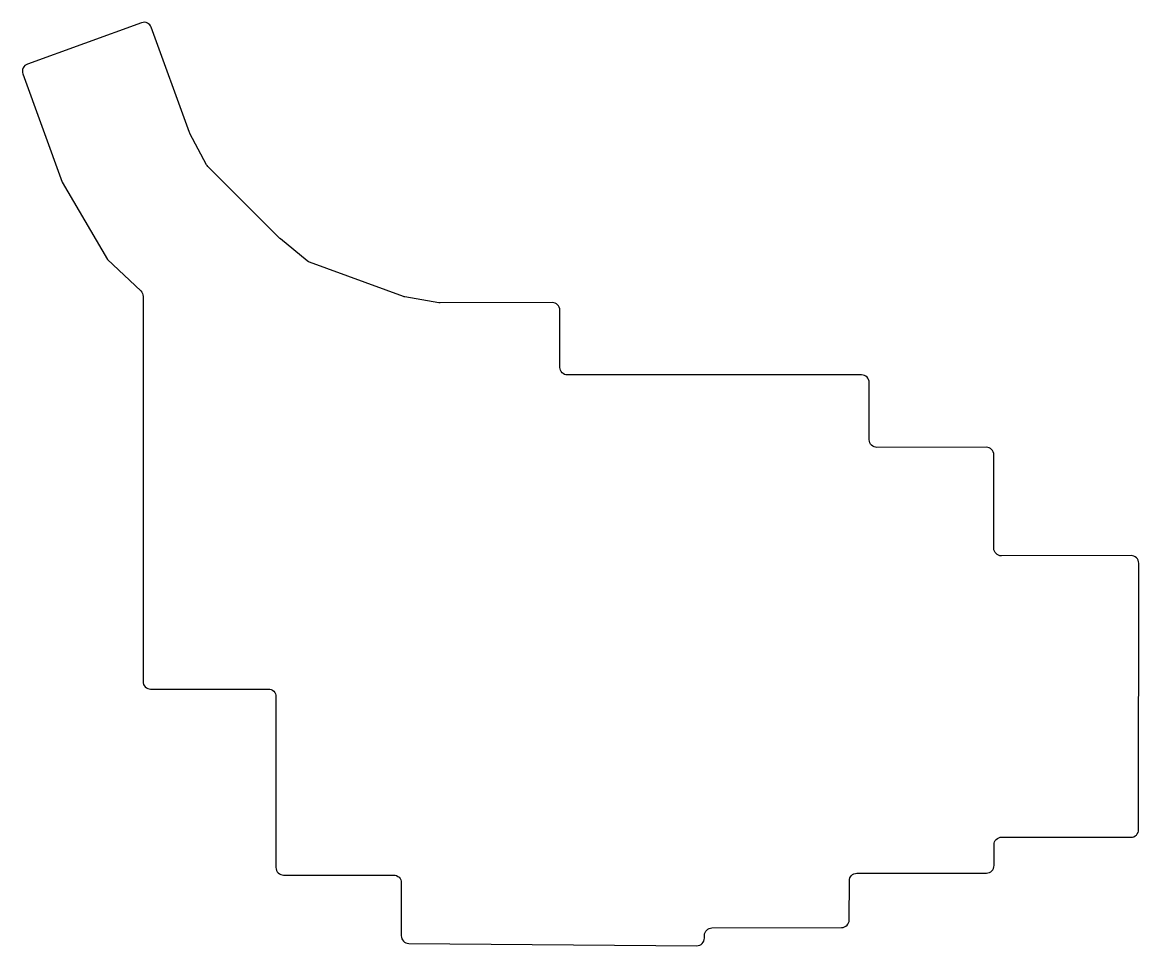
# Model space of a CAD drawing. Header units: millimetres. Extents: x -2 to 145, y -115 to 7.
import ezdxf

# ---------------------------------------------------------------- set-up
doc = ezdxf.new("R2010")
doc.units = ezdxf.units.MM
doc.layers.get('0').update_dxf_attribs({"linetype": 'CONTINUOUS'})

msp = doc.modelspace()

# ---------------------------------------------------------------- linework, layer by layer
msp.add_lwpolyline([(14.7, 6.38, 0.413731), (13.42, 6.98), (-1.62, 1.54, 0.414875), (-2.22, 0.26), (2.97, -14), (8.93, -24.2), (13.3, -28.33, -0.206256), (13.61, -29.05), (13.61, -79.76, 0.414214), (14.61, -80.76), (30.11, -80.76, -0.414214), (31.11, -81.76), (31.11, -104.26, 0.414214), (32.11, -105.26), (46.61, -105.26, -0.414214), (47.61, -106.26), (47.61, -113.25, 0.41185), (48.6, -114.25), (86.51, -114.56, 0.415322), (87.52, -113.56), (87.52, -113.21, -0.412189), (88.51, -112.21), (105.58, -112.17, 0.413035), (106.58, -111.17), (106.59, -106.03, -0.413035), (107.58, -105.03), (124.64, -104.99, 0.414064), (125.64, -103.99), (125.64, -101.27, -0.415141), (126.64, -100.26), (143.67, -100.28, 0.414433), (144.67, -99.28), (144.68, -64.19, 0.414917), (143.68, -63.19), (126.61, -63.22, -0.415033), (125.61, -62.22), (125.62, -49.92, 0.414776), (124.62, -48.92), (110.22, -48.94, -0.414264), (109.22, -47.94), (109.21, -40.4, 0.413907), (108.21, -39.4), (69.49, -39.4, -0.413906), (68.49, -38.4), (68.48, -30.87, 0.414324), (67.48, -29.87), (52.72, -29.89, -0.042075), (52.55, -29.88), (48.08, -29.12, -0.045853), (47.91, -29.08), (35.53, -24.56, -0.084724), (35.23, -24.39), (31.69, -21.48, -0.024192), (31.62, -21.41), (22.15, -11.95, -0.074595), (21.98, -11.71), (19.79, -7.61, -0.034855), (19.74, -7.48)], format="xyb", close=True)

doc.saveas('drawing.dxf')
